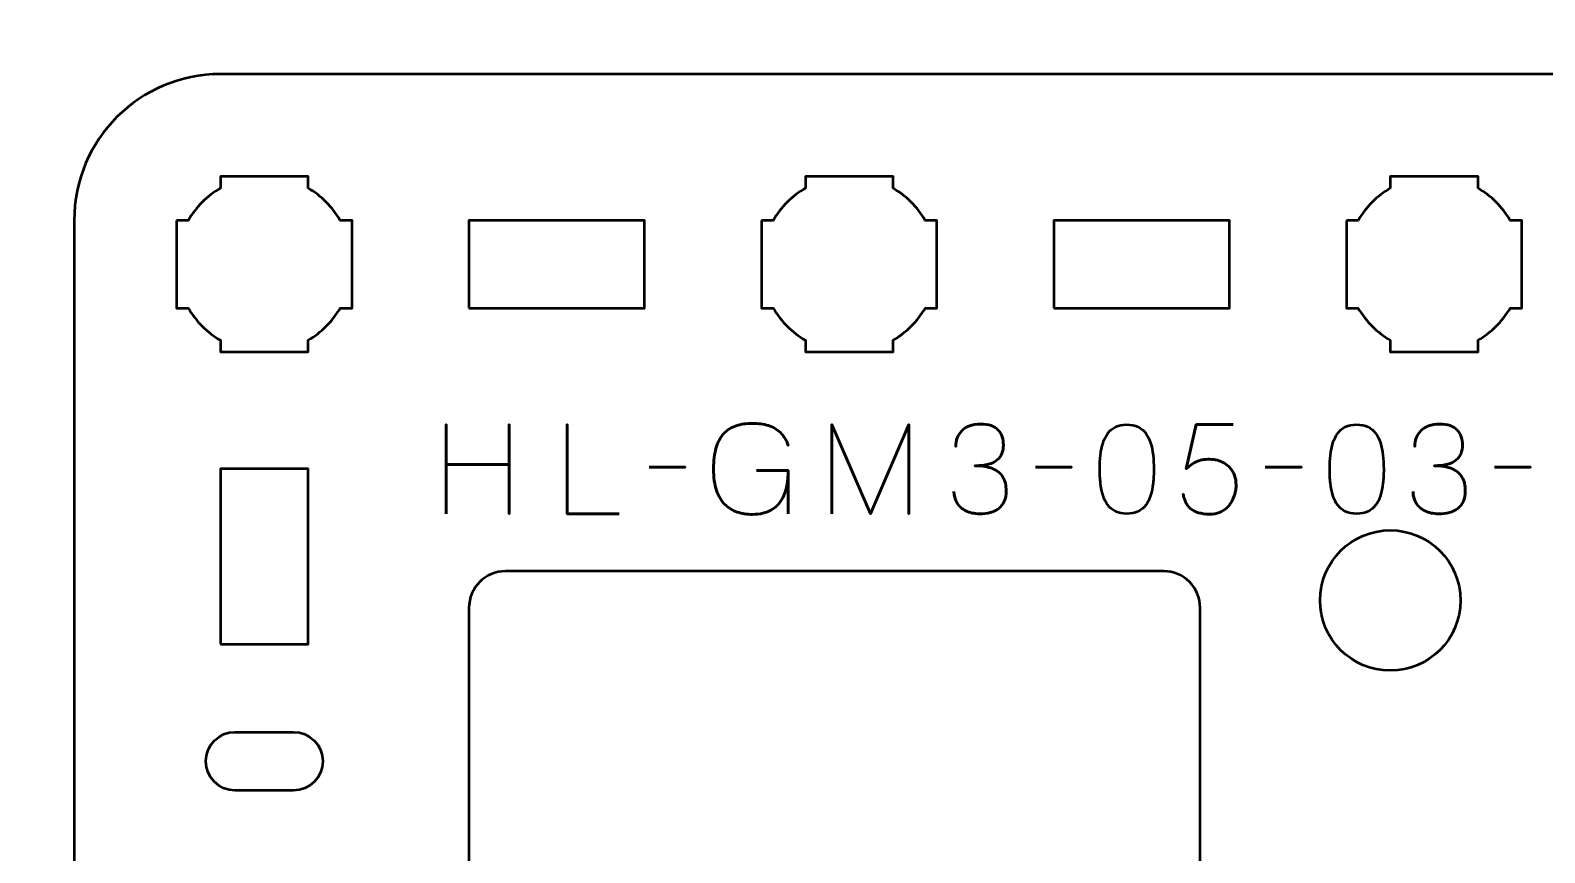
# Model space of a CAD drawing. Header units: centimetres. Extents: x -21 to 0, y -29.7 to 0.
# Drawn here: x -10.5 to -5.32, y -20.06 to -17.25 of the extents above; entities that cross this region are included whole.
import ezdxf

# ---------------------------------------------------------------- set-up
doc = ezdxf.new("R2010")
doc.units = ezdxf.units.CM
doc.header["$MEASUREMENT"] = 0
doc.layers.add('Layer 1', color=7, linetype='Continuous')

msp = doc.modelspace()

# ---------------------------------------------------------------- linework, layer by layer
at = {"layer": 'Layer 1', "lineweight": 53}
for points in [[(-9, -18.19998), (-8.4, -18.19998), (-8.4, -17.89998), (-9, -17.89998), (-9, -18.19998)], [(-7, -18.19998), (-6.4, -18.19998), (-6.4, -17.89998), (-7, -17.89998), (-7, -18.19998)], [(-9.85, -19.34998), (-9.55, -19.34998), (-9.55, -18.74998), (-9.85, -18.74998), (-9.85, -19.34998)]]:
    msp.add_lwpolyline(points, close=True, dxfattribs=at)
msp.add_ellipse((-5.85004, -19.19998), major_axis=(0, 0.24), ratio=1, dxfattribs=at)
at = {"layer": 'Layer 1', "color": 1, "lineweight": 53}
msp.add_open_spline([(-21.00003, -29.19995), (-21.00003, -29.19995), (-21.00003, -4.69992), (-21.00003, -4.69992), (-21.00003, -4.69992), (-21.00003, -4.61709), (-20.93286, -4.54992), (-20.85003, -4.54992), (-20.85003, -4.54992), (-20.7672, -4.54992), (-20.70003, -4.48275), (-20.70003, -4.39992), (-20.70003, -4.39992), (-20.70003, -4.31709), (-20.7672, -4.24992), (-20.85003, -4.24992), (-20.85003, -4.24992), (-20.93286, -4.24992), (-21.00003, -4.18275), (-21.00003, -4.09992), (-21.00003, -4.09992), (-21.00003, -4.01709), (-20.93286, -3.94992), (-20.85003, -3.94992), (-20.85003, -3.94992), (-20.7672, -3.94992), (-20.70003, -3.88275), (-20.70003, -3.79992), (-20.70003, -3.79992), (-20.70003, -3.71709), (-20.7672, -3.64992), (-20.85003, -3.64992), (-20.85003, -3.64992), (-20.93286, -3.64992), (-21.00003, -3.58275), (-21.00003, -3.49992), (-21.00003, -3.49992), (-21.00003, -3.41709), (-20.93286, -3.34992), (-20.85003, -3.34992), (-20.85003, -3.34992), (-20.7672, -3.34992), (-20.70003, -3.28275), (-20.70003, -3.19992), (-20.70003, -3.19992), (-20.70003, -3.11709), (-20.7672, -3.04992), (-20.85003, -3.04992), (-20.85003, -3.04992), (-20.93286, -3.04992), (-21.00003, -2.98275), (-21.00003, -2.89992), (-21.00003, -2.89992), (-21.00003, -2.81709), (-20.93286, -2.74992), (-20.85003, -2.74992), (-20.85003, -2.74992), (-20.7672, -2.74992), (-20.70003, -2.68275), (-20.70003, -2.59992), (-20.70003, -2.59992), (-20.70003, -2.51709), (-20.7672, -2.44992), (-20.85003, -2.44992), (-20.85003, -2.44992), (-20.93286, -2.44992), (-21.00003, -2.38275), (-21.00003, -2.29992), (-21.00003, -2.29992), (-21.00003, -2.21709), (-20.93286, -2.14992), (-20.85003, -2.14992), (-20.85003, -2.14992), (-20.7672, -2.14992), (-20.70003, -2.08275), (-20.70003, -1.99992), (-20.70003, -1.99992), (-20.70003, -1.91709), (-20.7672, -1.84992), (-20.85003, -1.84992), (-20.85003, -1.84992), (-20.93286, -1.84992), (-21.00003, -1.78275), (-21.00003, -1.69992), (-21.00003, -1.69992), (-21.00003, -1.61709), (-20.93286, -1.54992), (-20.85003, -1.54992), (-20.85003, -1.54992), (-20.7672, -1.54992), (-20.70003, -1.48275), (-20.70003, -1.39992), (-20.70003, -1.39992), (-20.70003, -1.31709), (-20.7672, -1.24992), (-20.85003, -1.24992), (-20.85003, -1.24992), (-20.93286, -1.24992), (-21.00003, -1.18275), (-21.00003, -1.09992), (-21.00003, -1.09992), (-21.00003, -1.09992), (-21.00003, -0.49992), (-21.00003, -0.49992), (-21.00003, -0.49992), (-21.00003, -0.22295), (-20.77694, 0.00004), (-20.49994, 0.00004), (-20.49994, 0.00004), (-20.49994, 0.00004), (-0.50008, 0.00004), (-0.50008, 0.00004), (-0.50008, 0.00004), (-0.22294, 0.00004), (0.00002, -0.22295), (0.00002, -0.49992), (0.00002, -0.49992), (0.00002, -0.49992), (0.00002, -29.19995), (0.00002, -29.19995), (0.00002, -29.19995), (0.00002, -29.47695), (-0.22294, -29.70004), (-0.50008, -29.70004), (-0.50008, -29.70004), (-0.50008, -29.70004), (-20.49994, -29.70004), (-20.49994, -29.70004), (-20.49994, -29.70004), (-20.77694, -29.70004), (-21.00003, -29.47695), (-21.00003, -29.19995)], degree=3, knots=[0, 0, 0, 0, 0.030303, 0.030303, 0.030303, 0.030303, 0.0606061, 0.0606061, 0.0606061, 0.0606061, 0.0909091, 0.0909091, 0.0909091, 0.0909091, 0.1212121, 0.1212121, 0.1212121, 0.1212121, 0.1515152, 0.1515152, 0.1515152, 0.1515152, 0.1818182, 0.1818182, 0.1818182, 0.1818182, 0.2121212, 0.2121212, 0.2121212, 0.2121212, 0.2424242, 0.2424242, 0.2424242, 0.2424242, 0.2727273, 0.2727273, 0.2727273, 0.2727273, 0.3030303, 0.3030303, 0.3030303, 0.3030303, 0.3333333, 0.3333333, 0.3333333, 0.3333333, 0.3636364, 0.3636364, 0.3636364, 0.3636364, 0.3939394, 0.3939394, 0.3939394, 0.3939394, 0.4242424, 0.4242424, 0.4242424, 0.4242424, 0.4545455, 0.4545455, 0.4545455, 0.4545455, 0.4848485, 0.4848485, 0.4848485, 0.4848485, 0.5151515, 0.5151515, 0.5151515, 0.5151515, 0.5454545, 0.5454545, 0.5454545, 0.5454545, 0.5757576, 0.5757576, 0.5757576, 0.5757576, 0.6060606, 0.6060606, 0.6060606, 0.6060606, 0.6363636, 0.6363636, 0.6363636, 0.6363636, 0.6666667, 0.6666667, 0.6666667, 0.6666667, 0.6969697, 0.6969697, 0.6969697, 0.6969697, 0.7272727, 0.7272727, 0.7272727, 0.7272727, 0.7575758, 0.7575758, 0.7575758, 0.7575758, 0.7878788, 0.7878788, 0.7878788, 0.7878788, 0.8181818, 0.8181818, 0.8181818, 0.8181818, 0.8484848, 0.8484848, 0.8484848, 0.8484848, 0.8787879, 0.8787879, 0.8787879, 0.8787879, 0.9090909, 0.9090909, 0.9090909, 0.9090909, 0.9393939, 0.9393939, 0.9393939, 0.9393939, 0.969697, 0.969697, 0.969697, 0.969697, 1, 1, 1, 1], dxfattribs=at)
at = {"layer": 'Layer 1', "color": 3, "lineweight": 53}
msp.add_open_spline([(-10.35, -22.19998), (-10.35, -22.19998), (-10.35, -17.89998), (-10.35, -17.89998), (-10.35, -17.89998), (-10.35, -17.62389), (-10.12609, -17.39998), (-9.85, -17.39998), (-9.85, -17.39998), (-9.85, -17.39998), (-1.55, -17.39998), (-1.55, -17.39998), (-1.55, -17.39998), (-1.27391, -17.39998), (-1.05, -17.62389), (-1.05, -17.89998), (-1.05, -17.89998), (-1.05, -17.89998), (-1.05, -22.19998), (-1.05, -22.19998), (-1.05, -22.19998), (-1.05, -22.47607), (-1.27391, -22.69998), (-1.55, -22.69998), (-1.55, -22.69998), (-1.55, -22.69998), (-9.85, -22.69998), (-9.85, -22.69998), (-9.85, -22.69998), (-10.12609, -22.69998), (-10.35, -22.47607), (-10.35, -22.19998)], degree=3, knots=[0, 0, 0, 0, 0.125, 0.125, 0.125, 0.125, 0.25, 0.25, 0.25, 0.25, 0.375, 0.375, 0.375, 0.375, 0.5, 0.5, 0.5, 0.5, 0.625, 0.625, 0.625, 0.625, 0.75, 0.75, 0.75, 0.75, 0.875, 0.875, 0.875, 0.875, 1, 1, 1, 1], dxfattribs=at)
at = {"layer": 'Layer 1', "lineweight": 53}
for points, knots in [([(-10, -17.89998), (-10, -17.89998), (-9.95985, -17.89998), (-9.95985, -17.89998), (-9.95985, -17.89998), (-9.9335, -17.85445), (-9.89553, -17.81648), (-9.85, -17.79013), (-9.85, -17.79013), (-9.85, -17.79013), (-9.85, -17.74998), (-9.85, -17.74998), (-9.85, -17.74998), (-9.85, -17.74998), (-9.7, -17.74998), (-9.7, -17.74998), (-9.7, -17.74998), (-9.7, -17.74998), (-9.55, -17.74998), (-9.55, -17.74998), (-9.55, -17.74998), (-9.55, -17.74998), (-9.55, -17.79013), (-9.55, -17.79013), (-9.55, -17.79013), (-9.50447, -17.81648), (-9.4665, -17.85445), (-9.44015, -17.89998), (-9.44015, -17.89998), (-9.44015, -17.89998), (-9.4, -17.89998), (-9.4, -17.89998), (-9.4, -17.89998), (-9.4, -17.89998), (-9.4, -18.04998), (-9.4, -18.04998), (-9.4, -18.04998), (-9.4, -18.04998), (-9.4, -18.19998), (-9.4, -18.19998), (-9.4, -18.19998), (-9.4, -18.19998), (-9.44015, -18.19998), (-9.44015, -18.19998), (-9.44015, -18.19998), (-9.4665, -18.24551), (-9.50447, -18.28348), (-9.55, -18.30983), (-9.55, -18.30983), (-9.55, -18.30983), (-9.55, -18.34998), (-9.55, -18.34998), (-9.55, -18.34998), (-9.55, -18.34998), (-9.7, -18.34998), (-9.7, -18.34998), (-9.7, -18.34998), (-9.7, -18.34998), (-9.85, -18.34998), (-9.85, -18.34998), (-9.85, -18.34998), (-9.85, -18.34998), (-9.85, -18.30983), (-9.85, -18.30983), (-9.85, -18.30983), (-9.89553, -18.28348), (-9.9335, -18.24551), (-9.95985, -18.19998), (-9.95985, -18.19998), (-9.95985, -18.19998), (-10, -18.19998), (-10, -18.19998), (-10, -18.19998), (-10, -18.19998), (-10, -18.04998), (-10, -18.04998), (-10, -18.04998), (-10, -18.04998), (-10, -17.89998), (-10, -17.89998)], [0, 0, 0, 0, 0.05, 0.05, 0.05, 0.05, 0.1, 0.1, 0.1, 0.1, 0.15, 0.15, 0.15, 0.15, 0.2, 0.2, 0.2, 0.2, 0.25, 0.25, 0.25, 0.25, 0.3, 0.3, 0.3, 0.3, 0.35, 0.35, 0.35, 0.35, 0.4, 0.4, 0.4, 0.4, 0.45, 0.45, 0.45, 0.45, 0.5, 0.5, 0.5, 0.5, 0.55, 0.55, 0.55, 0.55, 0.6, 0.6, 0.6, 0.6, 0.65, 0.65, 0.65, 0.65, 0.7, 0.7, 0.7, 0.7, 0.75, 0.75, 0.75, 0.75, 0.8, 0.8, 0.8, 0.8, 0.85, 0.85, 0.85, 0.85, 0.9, 0.9, 0.9, 0.9, 0.95, 0.95, 0.95, 0.95, 1, 1, 1, 1]), ([(-8, -17.89998), (-8, -17.89998), (-7.95985, -17.89998), (-7.95985, -17.89998), (-7.95985, -17.89998), (-7.9335, -17.85445), (-7.89553, -17.81648), (-7.85, -17.79013), (-7.85, -17.79013), (-7.85, -17.79013), (-7.85, -17.74998), (-7.85, -17.74998), (-7.85, -17.74998), (-7.85, -17.74998), (-7.7, -17.74998), (-7.7, -17.74998), (-7.7, -17.74998), (-7.7, -17.74998), (-7.55, -17.74998), (-7.55, -17.74998), (-7.55, -17.74998), (-7.55, -17.74998), (-7.55, -17.79013), (-7.55, -17.79013), (-7.55, -17.79013), (-7.50447, -17.81648), (-7.4665, -17.85445), (-7.44015, -17.89998), (-7.44015, -17.89998), (-7.44015, -17.89998), (-7.4, -17.89998), (-7.4, -17.89998), (-7.4, -17.89998), (-7.4, -17.89998), (-7.4, -18.04998), (-7.4, -18.04998), (-7.4, -18.04998), (-7.4, -18.04998), (-7.4, -18.19998), (-7.4, -18.19998), (-7.4, -18.19998), (-7.4, -18.19998), (-7.44015, -18.19998), (-7.44015, -18.19998), (-7.44015, -18.19998), (-7.4665, -18.24551), (-7.50447, -18.28348), (-7.55, -18.30983), (-7.55, -18.30983), (-7.55, -18.30983), (-7.55, -18.34998), (-7.55, -18.34998), (-7.55, -18.34998), (-7.55, -18.34998), (-7.7, -18.34998), (-7.7, -18.34998), (-7.7, -18.34998), (-7.7, -18.34998), (-7.85, -18.34998), (-7.85, -18.34998), (-7.85, -18.34998), (-7.85, -18.34998), (-7.85, -18.30983), (-7.85, -18.30983), (-7.85, -18.30983), (-7.89553, -18.28348), (-7.9335, -18.24551), (-7.95985, -18.19998), (-7.95985, -18.19998), (-7.95985, -18.19998), (-8, -18.19998), (-8, -18.19998), (-8, -18.19998), (-8, -18.19998), (-8, -18.04998), (-8, -18.04998), (-8, -18.04998), (-8, -18.04998), (-8, -17.89998), (-8, -17.89998)], [0, 0, 0, 0, 0.05, 0.05, 0.05, 0.05, 0.1, 0.1, 0.1, 0.1, 0.15, 0.15, 0.15, 0.15, 0.2, 0.2, 0.2, 0.2, 0.25, 0.25, 0.25, 0.25, 0.3, 0.3, 0.3, 0.3, 0.35, 0.35, 0.35, 0.35, 0.4, 0.4, 0.4, 0.4, 0.45, 0.45, 0.45, 0.45, 0.5, 0.5, 0.5, 0.5, 0.55, 0.55, 0.55, 0.55, 0.6, 0.6, 0.6, 0.6, 0.65, 0.65, 0.65, 0.65, 0.7, 0.7, 0.7, 0.7, 0.75, 0.75, 0.75, 0.75, 0.8, 0.8, 0.8, 0.8, 0.85, 0.85, 0.85, 0.85, 0.9, 0.9, 0.9, 0.9, 0.95, 0.95, 0.95, 0.95, 1, 1, 1, 1]), ([(-6, -17.89998), (-6, -17.89998), (-5.95985, -17.89998), (-5.95985, -17.89998), (-5.95985, -17.89998), (-5.9335, -17.85445), (-5.89553, -17.81648), (-5.85, -17.79013), (-5.85, -17.79013), (-5.85, -17.79013), (-5.85, -17.74998), (-5.85, -17.74998), (-5.85, -17.74998), (-5.85, -17.74998), (-5.7, -17.74998), (-5.7, -17.74998), (-5.7, -17.74998), (-5.7, -17.74998), (-5.55, -17.74998), (-5.55, -17.74998), (-5.55, -17.74998), (-5.55, -17.74998), (-5.55, -17.79013), (-5.55, -17.79013), (-5.55, -17.79013), (-5.50447, -17.81648), (-5.4665, -17.85445), (-5.44015, -17.89998), (-5.44015, -17.89998), (-5.44015, -17.89998), (-5.4, -17.89998), (-5.4, -17.89998), (-5.4, -17.89998), (-5.4, -17.89998), (-5.4, -18.04998), (-5.4, -18.04998), (-5.4, -18.04998), (-5.4, -18.04998), (-5.4, -18.19998), (-5.4, -18.19998), (-5.4, -18.19998), (-5.4, -18.19998), (-5.44015, -18.19998), (-5.44015, -18.19998), (-5.44015, -18.19998), (-5.4665, -18.24551), (-5.50447, -18.28348), (-5.55, -18.30983), (-5.55, -18.30983), (-5.55, -18.30983), (-5.55, -18.34998), (-5.55, -18.34998), (-5.55, -18.34998), (-5.55, -18.34998), (-5.7, -18.34998), (-5.7, -18.34998), (-5.7, -18.34998), (-5.7, -18.34998), (-5.85, -18.34998), (-5.85, -18.34998), (-5.85, -18.34998), (-5.85, -18.34998), (-5.85, -18.30983), (-5.85, -18.30983), (-5.85, -18.30983), (-5.89553, -18.28348), (-5.9335, -18.24551), (-5.95985, -18.19998), (-5.95985, -18.19998), (-5.95985, -18.19998), (-6, -18.19998), (-6, -18.19998), (-6, -18.19998), (-6, -18.19998), (-6, -18.04998), (-6, -18.04998), (-6, -18.04998), (-6, -18.04998), (-6, -17.89998), (-6, -17.89998)], [0, 0, 0, 0, 0.05, 0.05, 0.05, 0.05, 0.1, 0.1, 0.1, 0.1, 0.15, 0.15, 0.15, 0.15, 0.2, 0.2, 0.2, 0.2, 0.25, 0.25, 0.25, 0.25, 0.3, 0.3, 0.3, 0.3, 0.35, 0.35, 0.35, 0.35, 0.4, 0.4, 0.4, 0.4, 0.45, 0.45, 0.45, 0.45, 0.5, 0.5, 0.5, 0.5, 0.55, 0.55, 0.55, 0.55, 0.6, 0.6, 0.6, 0.6, 0.65, 0.65, 0.65, 0.65, 0.7, 0.7, 0.7, 0.7, 0.75, 0.75, 0.75, 0.75, 0.8, 0.8, 0.8, 0.8, 0.85, 0.85, 0.85, 0.85, 0.9, 0.9, 0.9, 0.9, 0.95, 0.95, 0.95, 0.95, 1, 1, 1, 1]), ([(-9, -20.87498), (-9, -20.87498), (-9, -19.22498), (-9, -19.22498), (-9, -19.22498), (-9, -19.15596), (-8.94402, -19.09998), (-8.875, -19.09998), (-8.875, -19.09998), (-8.875, -19.09998), (-6.625, -19.09998), (-6.625, -19.09998), (-6.625, -19.09998), (-6.55598, -19.09998), (-6.5, -19.15596), (-6.5, -19.22498), (-6.5, -19.22498), (-6.5, -19.22498), (-6.5, -20.87498), (-6.5, -20.87498), (-6.5, -20.87498), (-6.5, -20.944), (-6.55598, -20.99998), (-6.625, -20.99998), (-6.625, -20.99998), (-6.625, -20.99998), (-8.875, -20.99998), (-8.875, -20.99998), (-8.875, -20.99998), (-8.94402, -20.99998), (-9, -20.944), (-9, -20.87498)], [0, 0, 0, 0, 0.125, 0.125, 0.125, 0.125, 0.25, 0.25, 0.25, 0.25, 0.375, 0.375, 0.375, 0.375, 0.5, 0.5, 0.5, 0.5, 0.625, 0.625, 0.625, 0.625, 0.75, 0.75, 0.75, 0.75, 0.875, 0.875, 0.875, 0.875, 1, 1, 1, 1]), ([(-9.6, -19.84998), (-9.54478, -19.84998), (-9.5, -19.8052), (-9.5, -19.74999), (-9.5, -19.74999), (-9.5, -19.69477), (-9.54478, -19.64998), (-9.6, -19.64998), (-9.6, -19.64998), (-9.6, -19.64998), (-9.8, -19.64998), (-9.8, -19.64998), (-9.8, -19.64998), (-9.85521, -19.64998), (-9.9, -19.69477), (-9.9, -19.74999), (-9.9, -19.74999), (-9.9, -19.8052), (-9.85521, -19.84998), (-9.8, -19.84998), (-9.8, -19.84998), (-9.8, -19.84998), (-9.6, -19.84998), (-9.6, -19.84998)], [0, 0, 0, 0, 0.1666667, 0.1666667, 0.1666667, 0.1666667, 0.3333333, 0.3333333, 0.3333333, 0.3333333, 0.5, 0.5, 0.5, 0.5, 0.6666667, 0.6666667, 0.6666667, 0.6666667, 0.8333333, 0.8333333, 0.8333333, 0.8333333, 1, 1, 1, 1])]:
    msp.add_open_spline(points, degree=3, knots=knots, dxfattribs=at)
at = {"layer": 'Layer 1', "color": 5, "lineweight": 53}
for points, knots in [([(-9.07758, -18.90344), (-9.07758, -18.90344), (-9.07758, -18.73453), (-9.07758, -18.73453), (-9.07758, -18.73453), (-9.07758, -18.73453), (-8.86211, -18.73453), (-8.86211, -18.73453), (-8.86211, -18.73453), (-8.86211, -18.73453), (-8.86211, -18.90344), (-8.86211, -18.90344), (-8.86211, -18.90344), (-8.86211, -18.90344), (-8.86211, -18.59864), (-8.86211, -18.59864), (-8.86211, -18.59864), (-8.86211, -18.59864), (-8.86211, -18.73453), (-8.86211, -18.73453), (-8.86211, -18.73453), (-8.86211, -18.73453), (-9.07758, -18.73453), (-9.07758, -18.73453), (-9.07758, -18.73453), (-9.07758, -18.73453), (-9.07758, -18.59864), (-9.07758, -18.59864), (-9.07758, -18.59864), (-9.07758, -18.59864), (-9.07758, -18.90344), (-9.07758, -18.90344)], [0, 0, 0, 0, 0.125, 0.125, 0.125, 0.125, 0.25, 0.25, 0.25, 0.25, 0.375, 0.375, 0.375, 0.375, 0.5, 0.5, 0.5, 0.5, 0.625, 0.625, 0.625, 0.625, 0.75, 0.75, 0.75, 0.75, 0.875, 0.875, 0.875, 0.875, 1, 1, 1, 1]), ([(-8.48619, -18.90344), (-8.48619, -18.90344), (-8.66441, -18.90344), (-8.66441, -18.90344), (-8.66441, -18.90344), (-8.66441, -18.90344), (-8.66441, -18.59822), (-8.66441, -18.59822), (-8.66441, -18.59822), (-8.66441, -18.59822), (-8.66441, -18.90344), (-8.66441, -18.90344), (-8.66441, -18.90344), (-8.66441, -18.90344), (-8.48619, -18.90344), (-8.48619, -18.90344)], [0, 0, 0, 0, 0.25, 0.25, 0.25, 0.25, 0.5, 0.5, 0.5, 0.5, 0.75, 0.75, 0.75, 0.75, 1, 1, 1, 1]), ([(-8.01714, -18.75527), (-8.01714, -18.75527), (-7.90835, -18.75527), (-7.90835, -18.75527), (-7.90835, -18.75527), (-7.90849, -18.78992), (-7.91343, -18.81835), (-7.92331, -18.8405), (-7.92331, -18.8405), (-7.93318, -18.86273), (-7.94715, -18.8791), (-7.96536, -18.88975), (-7.96536, -18.88975), (-7.98356, -18.90034), (-8.00515, -18.90563), (-8.03027, -18.90556), (-8.03027, -18.90556), (-8.04911, -18.90563), (-8.0666, -18.90302), (-8.08276, -18.89758), (-8.08276, -18.89758), (-8.09892, -18.89222), (-8.1131, -18.88347), (-8.12524, -18.87141), (-8.12524, -18.87141), (-8.13737, -18.85934), (-8.1469, -18.8434), (-8.15367, -18.82357), (-8.15367, -18.82357), (-8.16044, -18.80375), (-8.1639, -18.7794), (-8.16404, -18.75062), (-8.16404, -18.75062), (-8.16397, -18.72169), (-8.16094, -18.69728), (-8.15494, -18.67724), (-8.15494, -18.67724), (-8.14887, -18.65727), (-8.14012, -18.64119), (-8.12855, -18.62898), (-8.12855, -18.62898), (-8.11705, -18.61685), (-8.10301, -18.60803), (-8.0865, -18.60252), (-8.0865, -18.60252), (-8.06999, -18.59702), (-8.05129, -18.59434), (-8.03027, -18.59441), (-8.03027, -18.59441), (-8.0103, -18.59434), (-7.99238, -18.59681), (-7.97643, -18.60182), (-7.97643, -18.60182), (-7.96049, -18.60683), (-7.9468, -18.61487), (-7.93537, -18.62595), (-7.93537, -18.62595), (-7.92387, -18.63702), (-7.91491, -18.65163), (-7.90835, -18.66976), (-7.90835, -18.66976), (-7.91491, -18.65163), (-7.92387, -18.63702), (-7.93537, -18.62595), (-7.93537, -18.62595), (-7.9468, -18.61487), (-7.96049, -18.60683), (-7.97643, -18.60182), (-7.97643, -18.60182), (-7.99238, -18.59681), (-8.0103, -18.59434), (-8.03027, -18.59441), (-8.03027, -18.59441), (-8.05129, -18.59434), (-8.06999, -18.59702), (-8.0865, -18.60252), (-8.0865, -18.60252), (-8.10301, -18.60803), (-8.11705, -18.61685), (-8.12855, -18.62898), (-8.12855, -18.62898), (-8.14012, -18.64119), (-8.14887, -18.65727), (-8.15494, -18.67724), (-8.15494, -18.67724), (-8.16094, -18.69728), (-8.16397, -18.72169), (-8.16404, -18.75062), (-8.16404, -18.75062), (-8.1639, -18.7794), (-8.16044, -18.80375), (-8.15367, -18.82357), (-8.15367, -18.82357), (-8.1469, -18.8434), (-8.13737, -18.85934), (-8.12524, -18.87141), (-8.12524, -18.87141), (-8.1131, -18.88347), (-8.09892, -18.89222), (-8.08276, -18.89758), (-8.08276, -18.89758), (-8.0666, -18.90302), (-8.04911, -18.90563), (-8.03027, -18.90556), (-8.03027, -18.90556), (-8.00515, -18.90563), (-7.98356, -18.90034), (-7.96536, -18.88975), (-7.96536, -18.88975), (-7.94715, -18.8791), (-7.93318, -18.86273), (-7.92331, -18.8405), (-7.92331, -18.8405), (-7.91343, -18.81835), (-7.90849, -18.78992), (-7.90835, -18.75527), (-7.90835, -18.75527), (-7.90835, -18.75527), (-8.01714, -18.75527), (-8.01714, -18.75527)], [0, 0, 0, 0, 0.0333333, 0.0333333, 0.0333333, 0.0333333, 0.0666667, 0.0666667, 0.0666667, 0.0666667, 0.1, 0.1, 0.1, 0.1, 0.1333333, 0.1333333, 0.1333333, 0.1333333, 0.1666667, 0.1666667, 0.1666667, 0.1666667, 0.2, 0.2, 0.2, 0.2, 0.2333333, 0.2333333, 0.2333333, 0.2333333, 0.2666667, 0.2666667, 0.2666667, 0.2666667, 0.3, 0.3, 0.3, 0.3, 0.3333333, 0.3333333, 0.3333333, 0.3333333, 0.3666667, 0.3666667, 0.3666667, 0.3666667, 0.4, 0.4, 0.4, 0.4, 0.4333333, 0.4333333, 0.4333333, 0.4333333, 0.4666667, 0.4666667, 0.4666667, 0.4666667, 0.5, 0.5, 0.5, 0.5, 0.5333333, 0.5333333, 0.5333333, 0.5333333, 0.5666667, 0.5666667, 0.5666667, 0.5666667, 0.6, 0.6, 0.6, 0.6, 0.6333333, 0.6333333, 0.6333333, 0.6333333, 0.6666667, 0.6666667, 0.6666667, 0.6666667, 0.7, 0.7, 0.7, 0.7, 0.7333333, 0.7333333, 0.7333333, 0.7333333, 0.7666667, 0.7666667, 0.7666667, 0.7666667, 0.8, 0.8, 0.8, 0.8, 0.8333333, 0.8333333, 0.8333333, 0.8333333, 0.8666667, 0.8666667, 0.8666667, 0.8666667, 0.9, 0.9, 0.9, 0.9, 0.9333333, 0.9333333, 0.9333333, 0.9333333, 0.9666667, 0.9666667, 0.9666667, 0.9666667, 1, 1, 1, 1]), ([(-7.75891, -18.90344), (-7.75891, -18.90344), (-7.75891, -18.59822), (-7.75891, -18.59822), (-7.75891, -18.59822), (-7.75891, -18.59822), (-7.62768, -18.90344), (-7.62768, -18.90344), (-7.62768, -18.90344), (-7.62768, -18.90344), (-7.49602, -18.59822), (-7.49602, -18.59822), (-7.49602, -18.59822), (-7.49602, -18.59822), (-7.49602, -18.90344), (-7.49602, -18.90344), (-7.49602, -18.90344), (-7.49602, -18.90344), (-7.49602, -18.59822), (-7.49602, -18.59822), (-7.49602, -18.59822), (-7.49602, -18.59822), (-7.62768, -18.90344), (-7.62768, -18.90344), (-7.62768, -18.90344), (-7.62768, -18.90344), (-7.75891, -18.59822), (-7.75891, -18.59822), (-7.75891, -18.59822), (-7.75891, -18.59822), (-7.75891, -18.90344), (-7.75891, -18.90344)], [0, 0, 0, 0, 0.125, 0.125, 0.125, 0.125, 0.25, 0.25, 0.25, 0.25, 0.375, 0.375, 0.375, 0.375, 0.5, 0.5, 0.5, 0.5, 0.625, 0.625, 0.625, 0.625, 0.75, 0.75, 0.75, 0.75, 0.875, 0.875, 0.875, 0.875, 1, 1, 1, 1]), ([(-7.34193, -18.82682), (-7.34186, -18.84206), (-7.33833, -18.85532), (-7.33135, -18.86682), (-7.33135, -18.86682), (-7.32436, -18.87825), (-7.31441, -18.88721), (-7.30143, -18.89363), (-7.30143, -18.89363), (-7.28845, -18.90005), (-7.27286, -18.9033), (-7.25472, -18.90344), (-7.25472, -18.90344), (-7.24111, -18.90344), (-7.22876, -18.90203), (-7.21754, -18.89907), (-7.21754, -18.89907), (-7.20639, -18.8961), (-7.1968, -18.89152), (-7.18868, -18.88524), (-7.18868, -18.88524), (-7.18057, -18.87896), (-7.17436, -18.87084), (-7.16992, -18.86097), (-7.16992, -18.86097), (-7.16554, -18.85102), (-7.16336, -18.83909), (-7.16329, -18.82512), (-7.16329, -18.82512), (-7.16321, -18.8065), (-7.16702, -18.79076), (-7.17457, -18.77799), (-7.17457, -18.77799), (-7.18212, -18.76522), (-7.19384, -18.75563), (-7.20957, -18.74907), (-7.20957, -18.74907), (-7.2253, -18.7425), (-7.24548, -18.73919), (-7.26996, -18.73919), (-7.26996, -18.73919), (-7.25169, -18.73926), (-7.23638, -18.73757), (-7.22389, -18.73411), (-7.22389, -18.73411), (-7.21147, -18.73065), (-7.20153, -18.72578), (-7.19405, -18.71943), (-7.19405, -18.71943), (-7.18657, -18.71315), (-7.18114, -18.70567), (-7.17789, -18.69707), (-7.17789, -18.69707), (-7.17457, -18.68853), (-7.17295, -18.67915), (-7.17302, -18.66892), (-7.17302, -18.66892), (-7.17295, -18.65868), (-7.17436, -18.64923), (-7.17718, -18.64048), (-7.17718, -18.64048), (-7.17994, -18.63173), (-7.18445, -18.62404), (-7.19059, -18.61748), (-7.19059, -18.61748), (-7.19673, -18.61092), (-7.20484, -18.60577), (-7.21479, -18.6021), (-7.21479, -18.6021), (-7.22481, -18.59843), (-7.23702, -18.5966), (-7.25134, -18.59653), (-7.25134, -18.59653), (-7.26559, -18.5966), (-7.27808, -18.59871), (-7.28866, -18.60281), (-7.28866, -18.60281), (-7.29932, -18.6069), (-7.30806, -18.61247), (-7.31512, -18.6196), (-7.31512, -18.6196), (-7.3221, -18.62672), (-7.32733, -18.63484), (-7.33078, -18.64401), (-7.33078, -18.64401), (-7.33431, -18.65318), (-7.336, -18.66292), (-7.336, -18.67315), (-7.336, -18.67315), (-7.336, -18.66292), (-7.33431, -18.65318), (-7.33078, -18.64401), (-7.33078, -18.64401), (-7.32733, -18.63484), (-7.3221, -18.62672), (-7.31512, -18.6196), (-7.31512, -18.6196), (-7.30806, -18.61247), (-7.29932, -18.6069), (-7.28866, -18.60281), (-7.28866, -18.60281), (-7.27808, -18.59871), (-7.26559, -18.5966), (-7.25134, -18.59653), (-7.25134, -18.59653), (-7.23702, -18.5966), (-7.22481, -18.59843), (-7.21479, -18.6021), (-7.21479, -18.6021), (-7.20484, -18.60577), (-7.19673, -18.61092), (-7.19059, -18.61748), (-7.19059, -18.61748), (-7.18445, -18.62404), (-7.17994, -18.63173), (-7.17718, -18.64048), (-7.17718, -18.64048), (-7.17436, -18.64923), (-7.17295, -18.65868), (-7.17302, -18.66892), (-7.17302, -18.66892), (-7.17295, -18.67915), (-7.17457, -18.68853), (-7.17789, -18.69707), (-7.17789, -18.69707), (-7.18114, -18.70567), (-7.18657, -18.71315), (-7.19405, -18.71943), (-7.19405, -18.71943), (-7.20153, -18.72578), (-7.21147, -18.73065), (-7.22389, -18.73411), (-7.22389, -18.73411), (-7.23638, -18.73757), (-7.25169, -18.73926), (-7.26996, -18.73919), (-7.26996, -18.73919), (-7.24548, -18.73919), (-7.2253, -18.7425), (-7.20957, -18.74907), (-7.20957, -18.74907), (-7.19384, -18.75563), (-7.18212, -18.76522), (-7.17457, -18.77799), (-7.17457, -18.77799), (-7.16702, -18.79076), (-7.16321, -18.8065), (-7.16329, -18.82512), (-7.16329, -18.82512), (-7.16336, -18.83909), (-7.16554, -18.85102), (-7.16992, -18.86097), (-7.16992, -18.86097), (-7.17436, -18.87084), (-7.18057, -18.87896), (-7.18868, -18.88524), (-7.18868, -18.88524), (-7.1968, -18.89152), (-7.20639, -18.8961), (-7.21754, -18.89907), (-7.21754, -18.89907), (-7.22876, -18.90203), (-7.24111, -18.90344), (-7.25472, -18.90344), (-7.25472, -18.90344), (-7.27286, -18.9033), (-7.28845, -18.90005), (-7.30143, -18.89363), (-7.30143, -18.89363), (-7.31441, -18.88721), (-7.32436, -18.87825), (-7.33135, -18.86682), (-7.33135, -18.86682), (-7.33833, -18.85532), (-7.34186, -18.84206), (-7.34193, -18.82682)], [0, 0, 0, 0, 0.0227273, 0.0227273, 0.0227273, 0.0227273, 0.0454545, 0.0454545, 0.0454545, 0.0454545, 0.0681818, 0.0681818, 0.0681818, 0.0681818, 0.0909091, 0.0909091, 0.0909091, 0.0909091, 0.1136364, 0.1136364, 0.1136364, 0.1136364, 0.1363636, 0.1363636, 0.1363636, 0.1363636, 0.1590909, 0.1590909, 0.1590909, 0.1590909, 0.1818182, 0.1818182, 0.1818182, 0.1818182, 0.2045455, 0.2045455, 0.2045455, 0.2045455, 0.2272727, 0.2272727, 0.2272727, 0.2272727, 0.25, 0.25, 0.25, 0.25, 0.2727273, 0.2727273, 0.2727273, 0.2727273, 0.2954545, 0.2954545, 0.2954545, 0.2954545, 0.3181818, 0.3181818, 0.3181818, 0.3181818, 0.3409091, 0.3409091, 0.3409091, 0.3409091, 0.3636364, 0.3636364, 0.3636364, 0.3636364, 0.3863636, 0.3863636, 0.3863636, 0.3863636, 0.4090909, 0.4090909, 0.4090909, 0.4090909, 0.4318182, 0.4318182, 0.4318182, 0.4318182, 0.4545455, 0.4545455, 0.4545455, 0.4545455, 0.4772727, 0.4772727, 0.4772727, 0.4772727, 0.5, 0.5, 0.5, 0.5, 0.5227273, 0.5227273, 0.5227273, 0.5227273, 0.5454545, 0.5454545, 0.5454545, 0.5454545, 0.5681818, 0.5681818, 0.5681818, 0.5681818, 0.5909091, 0.5909091, 0.5909091, 0.5909091, 0.6136364, 0.6136364, 0.6136364, 0.6136364, 0.6363636, 0.6363636, 0.6363636, 0.6363636, 0.6590909, 0.6590909, 0.6590909, 0.6590909, 0.6818182, 0.6818182, 0.6818182, 0.6818182, 0.7045455, 0.7045455, 0.7045455, 0.7045455, 0.7272727, 0.7272727, 0.7272727, 0.7272727, 0.75, 0.75, 0.75, 0.75, 0.7727273, 0.7727273, 0.7727273, 0.7727273, 0.7954545, 0.7954545, 0.7954545, 0.7954545, 0.8181818, 0.8181818, 0.8181818, 0.8181818, 0.8409091, 0.8409091, 0.8409091, 0.8409091, 0.8636364, 0.8636364, 0.8636364, 0.8636364, 0.8863636, 0.8863636, 0.8863636, 0.8863636, 0.9090909, 0.9090909, 0.9090909, 0.9090909, 0.9318182, 0.9318182, 0.9318182, 0.9318182, 0.9545455, 0.9545455, 0.9545455, 0.9545455, 0.9772727, 0.9772727, 0.9772727, 0.9772727, 1, 1, 1, 1]), ([(-6.75096, -18.90344), (-6.73615, -18.90337), (-6.72338, -18.90076), (-6.71272, -18.89568), (-6.71272, -18.89568), (-6.70214, -18.8906), (-6.69332, -18.88333), (-6.68627, -18.87409), (-6.68627, -18.87409), (-6.67928, -18.86478), (-6.67378, -18.85377), (-6.66969, -18.84107), (-6.66969, -18.84107), (-6.66566, -18.82837), (-6.66277, -18.81447), (-6.66115, -18.79923), (-6.66115, -18.79923), (-6.65945, -18.78399), (-6.65861, -18.76797), (-6.65868, -18.75104), (-6.65868, -18.75104), (-6.65861, -18.73418), (-6.65945, -18.71816), (-6.66115, -18.70299), (-6.66115, -18.70299), (-6.66277, -18.68782), (-6.66566, -18.67385), (-6.66969, -18.66115), (-6.66969, -18.66115), (-6.67378, -18.64852), (-6.67928, -18.63752), (-6.68627, -18.62813), (-6.68627, -18.62813), (-6.69332, -18.61882), (-6.70214, -18.61155), (-6.71272, -18.60647), (-6.71272, -18.60647), (-6.72338, -18.60132), (-6.73615, -18.59871), (-6.75096, -18.59864), (-6.75096, -18.59864), (-6.76578, -18.59871), (-6.77855, -18.60132), (-6.78921, -18.60647), (-6.78921, -18.60647), (-6.79979, -18.61155), (-6.80861, -18.61882), (-6.81566, -18.62813), (-6.81566, -18.62813), (-6.82265, -18.63752), (-6.82815, -18.64852), (-6.83224, -18.66115), (-6.83224, -18.66115), (-6.83627, -18.67385), (-6.83916, -18.68782), (-6.84078, -18.70299), (-6.84078, -18.70299), (-6.84247, -18.71816), (-6.84332, -18.73418), (-6.84325, -18.75104), (-6.84325, -18.75104), (-6.84332, -18.76797), (-6.84247, -18.78399), (-6.84078, -18.79923), (-6.84078, -18.79923), (-6.83916, -18.81447), (-6.83627, -18.82837), (-6.83224, -18.84107), (-6.83224, -18.84107), (-6.82815, -18.85377), (-6.82265, -18.86478), (-6.81566, -18.87409), (-6.81566, -18.87409), (-6.80861, -18.88333), (-6.79979, -18.8906), (-6.78921, -18.89568), (-6.78921, -18.89568), (-6.77855, -18.90076), (-6.76578, -18.90337), (-6.75096, -18.90344)], [0, 0, 0, 0, 0.05, 0.05, 0.05, 0.05, 0.1, 0.1, 0.1, 0.1, 0.15, 0.15, 0.15, 0.15, 0.2, 0.2, 0.2, 0.2, 0.25, 0.25, 0.25, 0.25, 0.3, 0.3, 0.3, 0.3, 0.35, 0.35, 0.35, 0.35, 0.4, 0.4, 0.4, 0.4, 0.45, 0.45, 0.45, 0.45, 0.5, 0.5, 0.5, 0.5, 0.55, 0.55, 0.55, 0.55, 0.6, 0.6, 0.6, 0.6, 0.65, 0.65, 0.65, 0.65, 0.7, 0.7, 0.7, 0.7, 0.75, 0.75, 0.75, 0.75, 0.8, 0.8, 0.8, 0.8, 0.85, 0.85, 0.85, 0.85, 0.9, 0.9, 0.9, 0.9, 0.95, 0.95, 0.95, 0.95, 1, 1, 1, 1]), ([(-6.75096, -18.90344), (-6.73615, -18.90337), (-6.72338, -18.90076), (-6.71272, -18.89568), (-6.71272, -18.89568), (-6.70214, -18.8906), (-6.69332, -18.88333), (-6.68627, -18.87409), (-6.68627, -18.87409), (-6.67928, -18.86478), (-6.67378, -18.85377), (-6.66969, -18.84107), (-6.66969, -18.84107), (-6.66566, -18.82837), (-6.66277, -18.81447), (-6.66115, -18.79923), (-6.66115, -18.79923), (-6.65945, -18.78399), (-6.65861, -18.76797), (-6.65868, -18.75104), (-6.65868, -18.75104), (-6.65861, -18.73418), (-6.65945, -18.71816), (-6.66115, -18.70299), (-6.66115, -18.70299), (-6.66277, -18.68782), (-6.66566, -18.67385), (-6.66969, -18.66115), (-6.66969, -18.66115), (-6.67378, -18.64852), (-6.67928, -18.63752), (-6.68627, -18.62813), (-6.68627, -18.62813), (-6.69332, -18.61882), (-6.70214, -18.61155), (-6.71272, -18.60647), (-6.71272, -18.60647), (-6.72338, -18.60132), (-6.73615, -18.59871), (-6.75096, -18.59864), (-6.75096, -18.59864), (-6.76578, -18.59871), (-6.77855, -18.60132), (-6.78921, -18.60647), (-6.78921, -18.60647), (-6.79979, -18.61155), (-6.80861, -18.61882), (-6.81566, -18.62813), (-6.81566, -18.62813), (-6.82265, -18.63752), (-6.82815, -18.64852), (-6.83224, -18.66115), (-6.83224, -18.66115), (-6.83627, -18.67385), (-6.83916, -18.68782), (-6.84078, -18.70299), (-6.84078, -18.70299), (-6.84247, -18.71816), (-6.84332, -18.73418), (-6.84325, -18.75104), (-6.84325, -18.75104), (-6.84332, -18.76797), (-6.84247, -18.78399), (-6.84078, -18.79923), (-6.84078, -18.79923), (-6.83916, -18.81447), (-6.83627, -18.82837), (-6.83224, -18.84107), (-6.83224, -18.84107), (-6.82815, -18.85377), (-6.82265, -18.86478), (-6.81566, -18.87409), (-6.81566, -18.87409), (-6.80861, -18.88333), (-6.79979, -18.8906), (-6.78921, -18.89568), (-6.78921, -18.89568), (-6.77855, -18.90076), (-6.76578, -18.90337), (-6.75096, -18.90344)], [0, 0, 0, 0, 0.05, 0.05, 0.05, 0.05, 0.1, 0.1, 0.1, 0.1, 0.15, 0.15, 0.15, 0.15, 0.2, 0.2, 0.2, 0.2, 0.25, 0.25, 0.25, 0.25, 0.3, 0.3, 0.3, 0.3, 0.35, 0.35, 0.35, 0.35, 0.4, 0.4, 0.4, 0.4, 0.45, 0.45, 0.45, 0.45, 0.5, 0.5, 0.5, 0.5, 0.55, 0.55, 0.55, 0.55, 0.6, 0.6, 0.6, 0.6, 0.65, 0.65, 0.65, 0.65, 0.7, 0.7, 0.7, 0.7, 0.75, 0.75, 0.75, 0.75, 0.8, 0.8, 0.8, 0.8, 0.85, 0.85, 0.85, 0.85, 0.9, 0.9, 0.9, 0.9, 0.95, 0.95, 0.95, 0.95, 1, 1, 1, 1]), ([(-6.3869, -18.59822), (-6.3869, -18.59822), (-6.5139, -18.59822), (-6.5139, -18.59822), (-6.5139, -18.59822), (-6.5139, -18.59822), (-6.54777, -18.74977), (-6.54777, -18.74977), (-6.54777, -18.74977), (-6.54184, -18.74469), (-6.5362, -18.74011), (-6.53076, -18.73608), (-6.53076, -18.73608), (-6.5254, -18.73206), (-6.51976, -18.72868), (-6.51376, -18.72585), (-6.51376, -18.72585), (-6.50783, -18.72303), (-6.50106, -18.72091), (-6.49344, -18.71943), (-6.49344, -18.71943), (-6.48589, -18.71795), (-6.47686, -18.71717), (-6.46649, -18.71717), (-6.46649, -18.71717), (-6.45802, -18.71717), (-6.44955, -18.7183), (-6.44109, -18.72063), (-6.44109, -18.72063), (-6.43262, -18.72289), (-6.42458, -18.72635), (-6.41696, -18.73093), (-6.41696, -18.73093), (-6.40927, -18.73559), (-6.40249, -18.74138), (-6.39657, -18.74836), (-6.39657, -18.74836), (-6.39057, -18.75535), (-6.38584, -18.76353), (-6.38246, -18.77291), (-6.38246, -18.77291), (-6.379, -18.7823), (-6.37724, -18.79295), (-6.37717, -18.8048), (-6.37717, -18.8048), (-6.37709, -18.80918), (-6.37759, -18.81468), (-6.37858, -18.82117), (-6.37858, -18.82117), (-6.37949, -18.82766), (-6.38119, -18.83472), (-6.38359, -18.8422), (-6.38359, -18.8422), (-6.38598, -18.84968), (-6.38937, -18.85709), (-6.39367, -18.86442), (-6.39367, -18.86442), (-6.39798, -18.87176), (-6.40348, -18.87846), (-6.41011, -18.88453), (-6.41011, -18.88453), (-6.41675, -18.8906), (-6.42479, -18.89547), (-6.43417, -18.89914), (-6.43417, -18.89914), (-6.44363, -18.90273), (-6.45471, -18.90464), (-6.46733, -18.90471), (-6.46733, -18.90471), (-6.48243, -18.90464), (-6.49513, -18.90302), (-6.50543, -18.89998), (-6.50543, -18.89998), (-6.51574, -18.89688), (-6.52413, -18.89286), (-6.53062, -18.88778), (-6.53062, -18.88778), (-6.53718, -18.8827), (-6.54226, -18.87712), (-6.54593, -18.87106), (-6.54593, -18.87106), (-6.5496, -18.86499), (-6.55235, -18.85892), (-6.55419, -18.85285), (-6.55419, -18.85285), (-6.55602, -18.84678), (-6.55743, -18.84121), (-6.55835, -18.83613), (-6.55835, -18.83613), (-6.55743, -18.84121), (-6.55602, -18.84678), (-6.55419, -18.85285), (-6.55419, -18.85285), (-6.55235, -18.85892), (-6.5496, -18.86499), (-6.54593, -18.87106), (-6.54593, -18.87106), (-6.54226, -18.87712), (-6.53718, -18.8827), (-6.53062, -18.88778), (-6.53062, -18.88778), (-6.52413, -18.89286), (-6.51574, -18.89688), (-6.50543, -18.89998), (-6.50543, -18.89998), (-6.49513, -18.90302), (-6.48243, -18.90464), (-6.46733, -18.90471), (-6.46733, -18.90471), (-6.45471, -18.90464), (-6.44363, -18.90273), (-6.43417, -18.89914), (-6.43417, -18.89914), (-6.42479, -18.89547), (-6.41675, -18.8906), (-6.41011, -18.88453), (-6.41011, -18.88453), (-6.40348, -18.87846), (-6.39798, -18.87176), (-6.39367, -18.86442), (-6.39367, -18.86442), (-6.38937, -18.85709), (-6.38598, -18.84968), (-6.38359, -18.8422), (-6.38359, -18.8422), (-6.38119, -18.83472), (-6.37949, -18.82766), (-6.37858, -18.82117), (-6.37858, -18.82117), (-6.37759, -18.81468), (-6.37709, -18.80918), (-6.37717, -18.8048), (-6.37717, -18.8048), (-6.37724, -18.79295), (-6.379, -18.7823), (-6.38246, -18.77291), (-6.38246, -18.77291), (-6.38584, -18.76353), (-6.39057, -18.75535), (-6.39657, -18.74836), (-6.39657, -18.74836), (-6.40249, -18.74138), (-6.40927, -18.73559), (-6.41696, -18.73093), (-6.41696, -18.73093), (-6.42458, -18.72635), (-6.43262, -18.72289), (-6.44109, -18.72063), (-6.44109, -18.72063), (-6.44955, -18.7183), (-6.45802, -18.71717), (-6.46649, -18.71717), (-6.46649, -18.71717), (-6.47686, -18.71717), (-6.48589, -18.71795), (-6.49344, -18.71943), (-6.49344, -18.71943), (-6.50106, -18.72091), (-6.50783, -18.72303), (-6.51376, -18.72585), (-6.51376, -18.72585), (-6.51976, -18.72868), (-6.5254, -18.73206), (-6.53076, -18.73608), (-6.53076, -18.73608), (-6.5362, -18.74011), (-6.54184, -18.74469), (-6.54777, -18.74977), (-6.54777, -18.74977), (-6.54777, -18.74977), (-6.5139, -18.59822), (-6.5139, -18.59822), (-6.5139, -18.59822), (-6.5139, -18.59822), (-6.3869, -18.59822), (-6.3869, -18.59822)], [0, 0, 0, 0, 0.0227273, 0.0227273, 0.0227273, 0.0227273, 0.0454545, 0.0454545, 0.0454545, 0.0454545, 0.0681818, 0.0681818, 0.0681818, 0.0681818, 0.0909091, 0.0909091, 0.0909091, 0.0909091, 0.1136364, 0.1136364, 0.1136364, 0.1136364, 0.1363636, 0.1363636, 0.1363636, 0.1363636, 0.1590909, 0.1590909, 0.1590909, 0.1590909, 0.1818182, 0.1818182, 0.1818182, 0.1818182, 0.2045455, 0.2045455, 0.2045455, 0.2045455, 0.2272727, 0.2272727, 0.2272727, 0.2272727, 0.25, 0.25, 0.25, 0.25, 0.2727273, 0.2727273, 0.2727273, 0.2727273, 0.2954545, 0.2954545, 0.2954545, 0.2954545, 0.3181818, 0.3181818, 0.3181818, 0.3181818, 0.3409091, 0.3409091, 0.3409091, 0.3409091, 0.3636364, 0.3636364, 0.3636364, 0.3636364, 0.3863636, 0.3863636, 0.3863636, 0.3863636, 0.4090909, 0.4090909, 0.4090909, 0.4090909, 0.4318182, 0.4318182, 0.4318182, 0.4318182, 0.4545455, 0.4545455, 0.4545455, 0.4545455, 0.4772727, 0.4772727, 0.4772727, 0.4772727, 0.5, 0.5, 0.5, 0.5, 0.5227273, 0.5227273, 0.5227273, 0.5227273, 0.5454545, 0.5454545, 0.5454545, 0.5454545, 0.5681818, 0.5681818, 0.5681818, 0.5681818, 0.5909091, 0.5909091, 0.5909091, 0.5909091, 0.6136364, 0.6136364, 0.6136364, 0.6136364, 0.6363636, 0.6363636, 0.6363636, 0.6363636, 0.6590909, 0.6590909, 0.6590909, 0.6590909, 0.6818182, 0.6818182, 0.6818182, 0.6818182, 0.7045455, 0.7045455, 0.7045455, 0.7045455, 0.7272727, 0.7272727, 0.7272727, 0.7272727, 0.75, 0.75, 0.75, 0.75, 0.7727273, 0.7727273, 0.7727273, 0.7727273, 0.7954545, 0.7954545, 0.7954545, 0.7954545, 0.8181818, 0.8181818, 0.8181818, 0.8181818, 0.8409091, 0.8409091, 0.8409091, 0.8409091, 0.8636364, 0.8636364, 0.8636364, 0.8636364, 0.8863636, 0.8863636, 0.8863636, 0.8863636, 0.9090909, 0.9090909, 0.9090909, 0.9090909, 0.9318182, 0.9318182, 0.9318182, 0.9318182, 0.9545455, 0.9545455, 0.9545455, 0.9545455, 0.9772727, 0.9772727, 0.9772727, 0.9772727, 1, 1, 1, 1]), ([(-5.96484, -18.90344), (-5.95003, -18.90337), (-5.93726, -18.90076), (-5.9266, -18.89568), (-5.9266, -18.89568), (-5.91602, -18.8906), (-5.9072, -18.88333), (-5.90015, -18.87409), (-5.90015, -18.87409), (-5.89316, -18.86478), (-5.88766, -18.85377), (-5.88357, -18.84107), (-5.88357, -18.84107), (-5.87954, -18.82837), (-5.87665, -18.81447), (-5.87503, -18.79923), (-5.87503, -18.79923), (-5.87333, -18.78399), (-5.87249, -18.76797), (-5.87256, -18.75104), (-5.87256, -18.75104), (-5.87249, -18.73418), (-5.87333, -18.71816), (-5.87503, -18.70299), (-5.87503, -18.70299), (-5.87665, -18.68782), (-5.87954, -18.67385), (-5.88357, -18.66115), (-5.88357, -18.66115), (-5.88766, -18.64852), (-5.89316, -18.63752), (-5.90015, -18.62813), (-5.90015, -18.62813), (-5.9072, -18.61882), (-5.91602, -18.61155), (-5.9266, -18.60647), (-5.9266, -18.60647), (-5.93726, -18.60132), (-5.95003, -18.59871), (-5.96484, -18.59864), (-5.96484, -18.59864), (-5.97966, -18.59871), (-5.99243, -18.60132), (-6.00309, -18.60647), (-6.00309, -18.60647), (-6.01367, -18.61155), (-6.02249, -18.61882), (-6.02954, -18.62813), (-6.02954, -18.62813), (-6.03653, -18.63752), (-6.04203, -18.64852), (-6.04612, -18.66115), (-6.04612, -18.66115), (-6.05015, -18.67385), (-6.05304, -18.68782), (-6.05466, -18.70299), (-6.05466, -18.70299), (-6.05635, -18.71816), (-6.0572, -18.73418), (-6.05713, -18.75104), (-6.05713, -18.75104), (-6.0572, -18.76797), (-6.05635, -18.78399), (-6.05466, -18.79923), (-6.05466, -18.79923), (-6.05304, -18.81447), (-6.05015, -18.82837), (-6.04612, -18.84107), (-6.04612, -18.84107), (-6.04203, -18.85377), (-6.03653, -18.86478), (-6.02954, -18.87409), (-6.02954, -18.87409), (-6.02249, -18.88333), (-6.01367, -18.8906), (-6.00309, -18.89568), (-6.00309, -18.89568), (-5.99243, -18.90076), (-5.97966, -18.90337), (-5.96484, -18.90344)], [0, 0, 0, 0, 0.05, 0.05, 0.05, 0.05, 0.1, 0.1, 0.1, 0.1, 0.15, 0.15, 0.15, 0.15, 0.2, 0.2, 0.2, 0.2, 0.25, 0.25, 0.25, 0.25, 0.3, 0.3, 0.3, 0.3, 0.35, 0.35, 0.35, 0.35, 0.4, 0.4, 0.4, 0.4, 0.45, 0.45, 0.45, 0.45, 0.5, 0.5, 0.5, 0.5, 0.55, 0.55, 0.55, 0.55, 0.6, 0.6, 0.6, 0.6, 0.65, 0.65, 0.65, 0.65, 0.7, 0.7, 0.7, 0.7, 0.75, 0.75, 0.75, 0.75, 0.8, 0.8, 0.8, 0.8, 0.85, 0.85, 0.85, 0.85, 0.9, 0.9, 0.9, 0.9, 0.95, 0.95, 0.95, 0.95, 1, 1, 1, 1]), ([(-5.96484, -18.90344), (-5.95003, -18.90337), (-5.93726, -18.90076), (-5.9266, -18.89568), (-5.9266, -18.89568), (-5.91602, -18.8906), (-5.9072, -18.88333), (-5.90015, -18.87409), (-5.90015, -18.87409), (-5.89316, -18.86478), (-5.88766, -18.85377), (-5.88357, -18.84107), (-5.88357, -18.84107), (-5.87954, -18.82837), (-5.87665, -18.81447), (-5.87503, -18.79923), (-5.87503, -18.79923), (-5.87333, -18.78399), (-5.87249, -18.76797), (-5.87256, -18.75104), (-5.87256, -18.75104), (-5.87249, -18.73418), (-5.87333, -18.71816), (-5.87503, -18.70299), (-5.87503, -18.70299), (-5.87665, -18.68782), (-5.87954, -18.67385), (-5.88357, -18.66115), (-5.88357, -18.66115), (-5.88766, -18.64852), (-5.89316, -18.63752), (-5.90015, -18.62813), (-5.90015, -18.62813), (-5.9072, -18.61882), (-5.91602, -18.61155), (-5.9266, -18.60647), (-5.9266, -18.60647), (-5.93726, -18.60132), (-5.95003, -18.59871), (-5.96484, -18.59864), (-5.96484, -18.59864), (-5.97966, -18.59871), (-5.99243, -18.60132), (-6.00309, -18.60647), (-6.00309, -18.60647), (-6.01367, -18.61155), (-6.02249, -18.61882), (-6.02954, -18.62813), (-6.02954, -18.62813), (-6.03653, -18.63752), (-6.04203, -18.64852), (-6.04612, -18.66115), (-6.04612, -18.66115), (-6.05015, -18.67385), (-6.05304, -18.68782), (-6.05466, -18.70299), (-6.05466, -18.70299), (-6.05635, -18.71816), (-6.0572, -18.73418), (-6.05713, -18.75104), (-6.05713, -18.75104), (-6.0572, -18.76797), (-6.05635, -18.78399), (-6.05466, -18.79923), (-6.05466, -18.79923), (-6.05304, -18.81447), (-6.05015, -18.82837), (-6.04612, -18.84107), (-6.04612, -18.84107), (-6.04203, -18.85377), (-6.03653, -18.86478), (-6.02954, -18.87409), (-6.02954, -18.87409), (-6.02249, -18.88333), (-6.01367, -18.8906), (-6.00309, -18.89568), (-6.00309, -18.89568), (-5.99243, -18.90076), (-5.97966, -18.90337), (-5.96484, -18.90344)], [0, 0, 0, 0, 0.05, 0.05, 0.05, 0.05, 0.1, 0.1, 0.1, 0.1, 0.15, 0.15, 0.15, 0.15, 0.2, 0.2, 0.2, 0.2, 0.25, 0.25, 0.25, 0.25, 0.3, 0.3, 0.3, 0.3, 0.35, 0.35, 0.35, 0.35, 0.4, 0.4, 0.4, 0.4, 0.45, 0.45, 0.45, 0.45, 0.5, 0.5, 0.5, 0.5, 0.55, 0.55, 0.55, 0.55, 0.6, 0.6, 0.6, 0.6, 0.65, 0.65, 0.65, 0.65, 0.7, 0.7, 0.7, 0.7, 0.75, 0.75, 0.75, 0.75, 0.8, 0.8, 0.8, 0.8, 0.85, 0.85, 0.85, 0.85, 0.9, 0.9, 0.9, 0.9, 0.95, 0.95, 0.95, 0.95, 1, 1, 1, 1]), ([(-5.77223, -18.82682), (-5.77216, -18.84206), (-5.76863, -18.85532), (-5.76165, -18.86682), (-5.76165, -18.86682), (-5.75466, -18.87825), (-5.74471, -18.88721), (-5.73173, -18.89363), (-5.73173, -18.89363), (-5.71875, -18.90005), (-5.70316, -18.9033), (-5.68502, -18.90344), (-5.68502, -18.90344), (-5.67141, -18.90344), (-5.65906, -18.90203), (-5.64784, -18.89907), (-5.64784, -18.89907), (-5.63669, -18.8961), (-5.6271, -18.89152), (-5.61898, -18.88524), (-5.61898, -18.88524), (-5.61087, -18.87896), (-5.60466, -18.87084), (-5.60022, -18.86097), (-5.60022, -18.86097), (-5.59584, -18.85102), (-5.59366, -18.83909), (-5.59359, -18.82512), (-5.59359, -18.82512), (-5.59351, -18.8065), (-5.59732, -18.79076), (-5.60487, -18.77799), (-5.60487, -18.77799), (-5.61242, -18.76522), (-5.62414, -18.75563), (-5.63987, -18.74907), (-5.63987, -18.74907), (-5.6556, -18.7425), (-5.67578, -18.73919), (-5.70026, -18.73919), (-5.70026, -18.73919), (-5.68199, -18.73926), (-5.66668, -18.73757), (-5.65419, -18.73411), (-5.65419, -18.73411), (-5.64177, -18.73065), (-5.63183, -18.72578), (-5.62435, -18.71943), (-5.62435, -18.71943), (-5.61687, -18.71315), (-5.61144, -18.70567), (-5.60819, -18.69707), (-5.60819, -18.69707), (-5.60487, -18.68853), (-5.60325, -18.67915), (-5.60332, -18.66892), (-5.60332, -18.66892), (-5.60325, -18.65868), (-5.60466, -18.64923), (-5.60748, -18.64048), (-5.60748, -18.64048), (-5.61024, -18.63173), (-5.61475, -18.62404), (-5.62089, -18.61748), (-5.62089, -18.61748), (-5.62703, -18.61092), (-5.63514, -18.60577), (-5.64509, -18.6021), (-5.64509, -18.6021), (-5.65511, -18.59843), (-5.66732, -18.5966), (-5.68164, -18.59653), (-5.68164, -18.59653), (-5.69589, -18.5966), (-5.70838, -18.59871), (-5.71896, -18.60281), (-5.71896, -18.60281), (-5.72962, -18.6069), (-5.73836, -18.61247), (-5.74542, -18.6196), (-5.74542, -18.6196), (-5.7524, -18.62672), (-5.75763, -18.63484), (-5.76108, -18.64401), (-5.76108, -18.64401), (-5.76461, -18.65318), (-5.7663, -18.66292), (-5.7663, -18.67315), (-5.7663, -18.67315), (-5.7663, -18.66292), (-5.76461, -18.65318), (-5.76108, -18.64401), (-5.76108, -18.64401), (-5.75763, -18.63484), (-5.7524, -18.62672), (-5.74542, -18.6196), (-5.74542, -18.6196), (-5.73836, -18.61247), (-5.72962, -18.6069), (-5.71896, -18.60281), (-5.71896, -18.60281), (-5.70838, -18.59871), (-5.69589, -18.5966), (-5.68164, -18.59653), (-5.68164, -18.59653), (-5.66732, -18.5966), (-5.65511, -18.59843), (-5.64509, -18.6021), (-5.64509, -18.6021), (-5.63514, -18.60577), (-5.62703, -18.61092), (-5.62089, -18.61748), (-5.62089, -18.61748), (-5.61475, -18.62404), (-5.61024, -18.63173), (-5.60748, -18.64048), (-5.60748, -18.64048), (-5.60466, -18.64923), (-5.60325, -18.65868), (-5.60332, -18.66892), (-5.60332, -18.66892), (-5.60325, -18.67915), (-5.60487, -18.68853), (-5.60819, -18.69707), (-5.60819, -18.69707), (-5.61144, -18.70567), (-5.61687, -18.71315), (-5.62435, -18.71943), (-5.62435, -18.71943), (-5.63183, -18.72578), (-5.64177, -18.73065), (-5.65419, -18.73411), (-5.65419, -18.73411), (-5.66668, -18.73757), (-5.68199, -18.73926), (-5.70026, -18.73919), (-5.70026, -18.73919), (-5.67578, -18.73919), (-5.6556, -18.7425), (-5.63987, -18.74907), (-5.63987, -18.74907), (-5.62414, -18.75563), (-5.61242, -18.76522), (-5.60487, -18.77799), (-5.60487, -18.77799), (-5.59732, -18.79076), (-5.59351, -18.8065), (-5.59359, -18.82512), (-5.59359, -18.82512), (-5.59366, -18.83909), (-5.59584, -18.85102), (-5.60022, -18.86097), (-5.60022, -18.86097), (-5.60466, -18.87084), (-5.61087, -18.87896), (-5.61898, -18.88524), (-5.61898, -18.88524), (-5.6271, -18.89152), (-5.63669, -18.8961), (-5.64784, -18.89907), (-5.64784, -18.89907), (-5.65906, -18.90203), (-5.67141, -18.90344), (-5.68502, -18.90344), (-5.68502, -18.90344), (-5.70316, -18.9033), (-5.71875, -18.90005), (-5.73173, -18.89363), (-5.73173, -18.89363), (-5.74471, -18.88721), (-5.75466, -18.87825), (-5.76165, -18.86682), (-5.76165, -18.86682), (-5.76863, -18.85532), (-5.77216, -18.84206), (-5.77223, -18.82682)], [0, 0, 0, 0, 0.0227273, 0.0227273, 0.0227273, 0.0227273, 0.0454545, 0.0454545, 0.0454545, 0.0454545, 0.0681818, 0.0681818, 0.0681818, 0.0681818, 0.0909091, 0.0909091, 0.0909091, 0.0909091, 0.1136364, 0.1136364, 0.1136364, 0.1136364, 0.1363636, 0.1363636, 0.1363636, 0.1363636, 0.1590909, 0.1590909, 0.1590909, 0.1590909, 0.1818182, 0.1818182, 0.1818182, 0.1818182, 0.2045455, 0.2045455, 0.2045455, 0.2045455, 0.2272727, 0.2272727, 0.2272727, 0.2272727, 0.25, 0.25, 0.25, 0.25, 0.2727273, 0.2727273, 0.2727273, 0.2727273, 0.2954545, 0.2954545, 0.2954545, 0.2954545, 0.3181818, 0.3181818, 0.3181818, 0.3181818, 0.3409091, 0.3409091, 0.3409091, 0.3409091, 0.3636364, 0.3636364, 0.3636364, 0.3636364, 0.3863636, 0.3863636, 0.3863636, 0.3863636, 0.4090909, 0.4090909, 0.4090909, 0.4090909, 0.4318182, 0.4318182, 0.4318182, 0.4318182, 0.4545455, 0.4545455, 0.4545455, 0.4545455, 0.4772727, 0.4772727, 0.4772727, 0.4772727, 0.5, 0.5, 0.5, 0.5, 0.5227273, 0.5227273, 0.5227273, 0.5227273, 0.5454545, 0.5454545, 0.5454545, 0.5454545, 0.5681818, 0.5681818, 0.5681818, 0.5681818, 0.5909091, 0.5909091, 0.5909091, 0.5909091, 0.6136364, 0.6136364, 0.6136364, 0.6136364, 0.6363636, 0.6363636, 0.6363636, 0.6363636, 0.6590909, 0.6590909, 0.6590909, 0.6590909, 0.6818182, 0.6818182, 0.6818182, 0.6818182, 0.7045455, 0.7045455, 0.7045455, 0.7045455, 0.7272727, 0.7272727, 0.7272727, 0.7272727, 0.75, 0.75, 0.75, 0.75, 0.7727273, 0.7727273, 0.7727273, 0.7727273, 0.7954545, 0.7954545, 0.7954545, 0.7954545, 0.8181818, 0.8181818, 0.8181818, 0.8181818, 0.8409091, 0.8409091, 0.8409091, 0.8409091, 0.8636364, 0.8636364, 0.8636364, 0.8636364, 0.8863636, 0.8863636, 0.8863636, 0.8863636, 0.9090909, 0.9090909, 0.9090909, 0.9090909, 0.9318182, 0.9318182, 0.9318182, 0.9318182, 0.9545455, 0.9545455, 0.9545455, 0.9545455, 0.9772727, 0.9772727, 0.9772727, 0.9772727, 1, 1, 1, 1]), ([(-8.38417, -18.74384), (-8.38417, -18.74384), (-8.26098, -18.74384), (-8.26098, -18.74384), (-8.26098, -18.74384), (-8.26098, -18.74384), (-8.38417, -18.74384), (-8.38417, -18.74384)], [0, 0, 0, 0, 0.5, 0.5, 0.5, 0.5, 1, 1, 1, 1]), ([(-7.06338, -18.74384), (-7.06338, -18.74384), (-6.94019, -18.74384), (-6.94019, -18.74384), (-6.94019, -18.74384), (-6.94019, -18.74384), (-7.06338, -18.74384), (-7.06338, -18.74384)], [0, 0, 0, 0, 0.5, 0.5, 0.5, 0.5, 1, 1, 1, 1]), ([(-6.27726, -18.74384), (-6.27726, -18.74384), (-6.15407, -18.74384), (-6.15407, -18.74384), (-6.15407, -18.74384), (-6.15407, -18.74384), (-6.27726, -18.74384), (-6.27726, -18.74384)], [0, 0, 0, 0, 0.5, 0.5, 0.5, 0.5, 1, 1, 1, 1]), ([(-5.49368, -18.74384), (-5.49368, -18.74384), (-5.37049, -18.74384), (-5.37049, -18.74384), (-5.37049, -18.74384), (-5.37049, -18.74384), (-5.49368, -18.74384), (-5.49368, -18.74384)], [0, 0, 0, 0, 0.5, 0.5, 0.5, 0.5, 1, 1, 1, 1]), ([(-7.90835, -18.90344), (-7.90835, -18.90344), (-7.90835, -18.75527), (-7.90835, -18.75527), (-7.90835, -18.75527), (-7.90835, -18.75527), (-7.90835, -18.90344), (-7.90835, -18.90344)], [0, 0, 0, 0, 0.5, 0.5, 0.5, 0.5, 1, 1, 1, 1])]:
    msp.add_open_spline(points, degree=3, knots=knots, dxfattribs=at)

doc.saveas('drawing.dxf')
